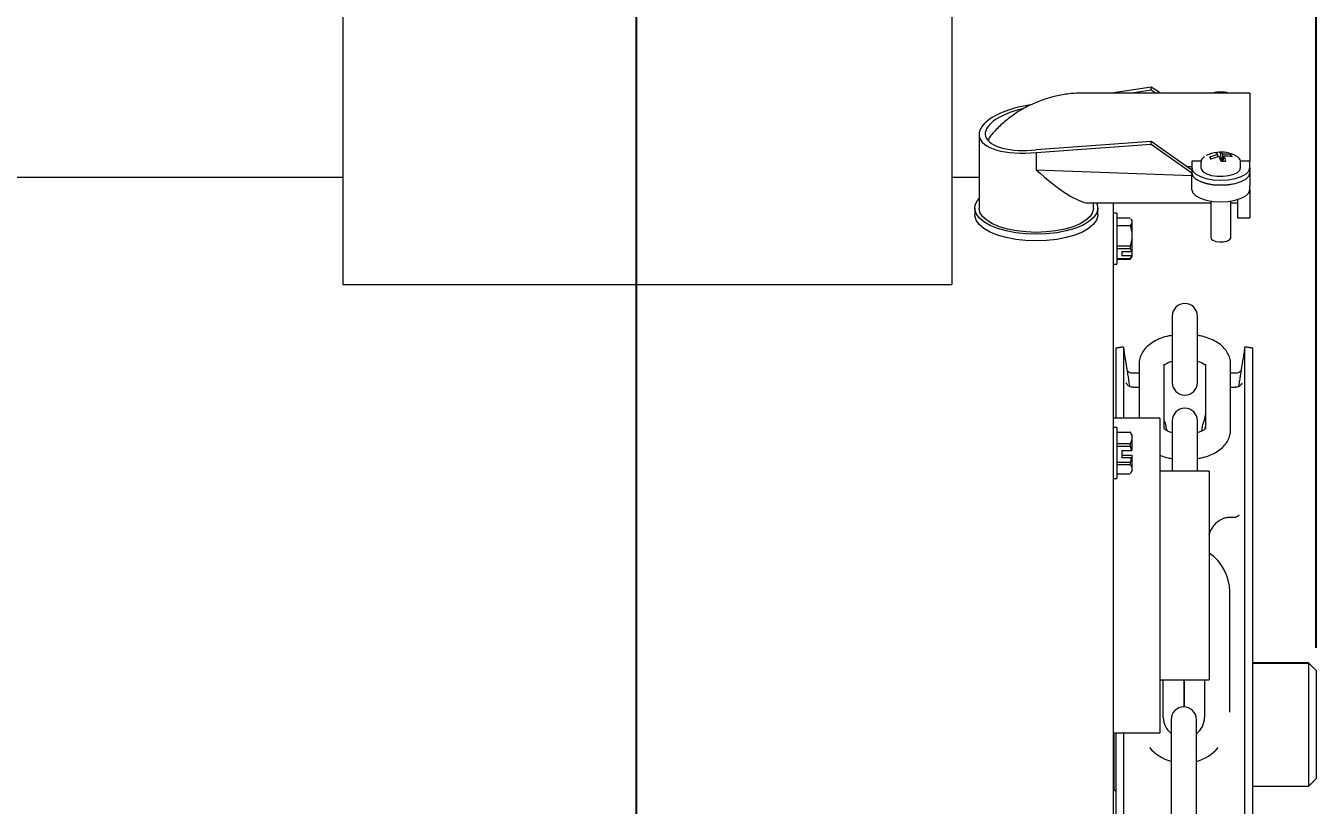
# Model space of a CAD drawing. Extents: x 2.5 to 18.9, y 8.1 to 42.4.
# Drawn here: x 8.35 to 18.83, y 29.69 to 36.02 of the extents above; entities that cross this region are included whole.
import ezdxf

# ---------------------------------------------------------------- set-up
doc = ezdxf.new("R2010")
doc.units = 0
doc.header["$LTSCALE"] = 0.5
doc.header["$MEASUREMENT"] = 0
doc.layers.get('Defpoints').update_dxf_attribs({"linetype": 'CONTINUOUS'})
doc.layers.add('DIM', color=1, linetype='CONTINUOUS')
doc.layers.add('OBJ', color=3, linetype='CONTINUOUS')
doc.styles.add('ROMANS', font='romans.shx', dxfattribs={"width": 0.9, "height": 0.375})
doc.dimstyles.new('GENIE', dxfattribs={"dimscale": 2, "dimtxt": 0.25, "dimasz": 0.156, "dimexe": 0.095, "dimexo": 0.0925, "dimgap": 0.095, "dimtad": 0, "dimtih": 1, "dimtoh": 1, "dimdec": 5, "dimzin": 4, "dimdsep": 46, "dimlunit": 5, "dimtxsty": 'ROMANS', "dimcen": 0.09, "dimadec": 0, "dimazin": 0, "dimtfac": 1, "dimtdec": 5, "dimtofl": 0, "dimtmove": 0, "dimatfit": 3, "dimfxl": 0, "dimfrac": 2, "dimtolj": 1, "dimtzin": 4, "dimarcsym": 0})
doc.dimstyles.new('GENIE1', dxfattribs={"dimscale": 2, "dimtxt": 0.25, "dimasz": 0.156, "dimexe": 0.095, "dimexo": 0.0925, "dimgap": 0.095, "dimtad": 0, "dimtih": 1, "dimtoh": 1, "dimdec": 5, "dimlfac": 1.333333, "dimzin": 4, "dimdsep": 46, "dimlunit": 5, "dimtxsty": 'ROMANS', "dimcen": 0.09, "dimadec": 0, "dimazin": 0, "dimtfac": 1, "dimtdec": 5, "dimtofl": 0, "dimtmove": 0, "dimatfit": 3, "dimfxl": 0, "dimfrac": 2, "dimtolj": 1, "dimtzin": 4, "dimarcsym": 0})

# ---------------------------------------------------------------- blocks, each defined once
blk = doc.blocks.new('*D31')
at = {"layer": 'Defpoints', "color": 0}
for p in [(13.309, 38.369), (18.834, 30.782), (13.309, 24.232)]:
    blk.add_point(p, dxfattribs=at)
at = {"layer": 'DIM', "color": 0, "lineweight": -2}
for p, q in [((13.309, 24.417), (13.309, 38.559)), ((18.834, 30.967), (18.834, 38.559)), ((13.621, 38.369), (14.034, 38.369)), ((18.522, 38.369), (18.11, 38.369))]:
    blk.add_line(p, q, dxfattribs=at)
at = {"layer": 'DIM', "color": 0}
for points in [[(13.621, 38.421), (13.621, 38.317), (13.309, 38.369)], [(18.522, 38.421), (18.522, 38.317), (18.834, 38.369)]]:
    blk.add_solid(points, dxfattribs=at)
at = {"layer": 'DIM', "color": 0, "insert": (16.072, 38.369), "char_height": 0.375, "attachment_point": 5, "style": 'ROMANS'}
blk.add_mtext('\\A1;5 1/2\\PEND OF\\POUTPUT SHAFT', dxfattribs=at)
blk = doc.blocks.new('*D32')
at = {"layer": 'Defpoints', "color": 0}
for p in [(18.834, 39.767), (18.834, 30.782), (2.841, 29.905)]:
    blk.add_point(p, dxfattribs=at)
at = {"layer": 'DIM', "color": 0, "lineweight": -2}
for p, q in [((2.841, 30.09), (2.841, 39.957)), ((18.834, 30.967), (18.834, 39.957)), ((3.153, 39.767), (8.269, 39.767)), ((18.522, 39.767), (13.406, 39.767))]:
    blk.add_line(p, q, dxfattribs=at)
at = {"layer": 'DIM', "color": 0}
for points in [[(3.153, 39.819), (3.153, 39.715), (2.841, 39.767)], [(18.522, 39.819), (18.522, 39.715), (18.834, 39.767)]]:
    blk.add_solid(points, dxfattribs=at)
at = {"layer": 'DIM', "color": 0, "insert": (10.838, 39.767), "char_height": 0.375, "attachment_point": 5, "style": 'ROMANS'}
blk.add_mtext('\\A1;16\\POPERATOR OUTPUT\\PSHAFT LENGTH', dxfattribs=at)
blk = doc.blocks.new('*D34')
at = {"layer": 'Defpoints', "color": 0}
for p in [(2.521, 41.261), (18.834, 30.782), (2.521, 30.72)]:
    blk.add_point(p, dxfattribs=at)
at = {"layer": 'DIM', "color": 0, "lineweight": -2}
for p, q in [((2.521, 30.905), (2.521, 41.451)), ((18.834, 30.967), (18.834, 41.451)), ((2.833, 41.261), (7.217, 41.261)), ((18.522, 41.261), (14.138, 41.261))]:
    blk.add_line(p, q, dxfattribs=at)
at = {"layer": 'DIM', "color": 0}
for points in [[(2.833, 41.313), (2.833, 41.209), (2.521, 41.261)], [(18.522, 41.313), (18.522, 41.209), (18.834, 41.261)]]:
    blk.add_solid(points, dxfattribs=at)
at = {"layer": 'DIM', "color": 0, "insert": (10.678, 41.261), "char_height": 0.375, "attachment_point": 5, "style": 'ROMANS'}
blk.add_mtext('\\A1;21 3/4 OVERALL LENGTH', dxfattribs=at)

msp = doc.modelspace()

# ---------------------------------------------------------------- linework, layer by layer
at = {"layer": 'OBJ', "linetype": 'Continuous', "lineweight": 15}
for p, q in [((10.9213115, 36.3653697), (10.9213115, 34.9427523)), ((15.8713082, 36.3653697), (15.8713082, 34.9427523)), ((17.4938077, 35.5237427), (17.1714545, 35.4766785)), ((17.3161765, 35.4766785), (17.4938077, 35.5026136)), ((17.4938077, 35.5026136), (17.4938077, 35.5237427)), ((17.5678019, 35.4766785), (17.4938077, 35.5237427)), ((17.4938077, 35.5026136), (17.5345829, 35.4766785)), ((18.0485439, 35.4834462), (18.0486002, 35.4766785)), ((18.29381, 35.4766785), (18.29381, 34.9215011)), ((17.4938077, 35.0831189), (16.5588079, 35.0153198)), ((16.5588079, 34.9941906), (17.4938077, 35.0619898)), ((17.4938077, 35.0619898), (17.4938077, 35.0831189)), ((17.8238109, 34.8489524), (17.4938077, 35.0831189)), ((17.4938077, 35.0619898), (17.8238109, 34.8278139)), ((10.9213115, 34.9427523), (10.9213115, 33.9200398)), ((15.8713082, 34.9427523), (15.8713082, 33.9200398)), ((16.5588079, 34.9941906), (16.5588079, 34.8516464)), ((17.9668808, 34.9542414), (17.9800924, 34.9401335)), ((18.0359612, 34.957874), (18.0338352, 34.9761778)), ((18.0536126, 34.9952889), (18.0605728, 34.9259879)), ((18.0731367, 34.980674), (18.0690629, 34.9183191)), ((18.0782993, 34.9195206), (18.0837857, 34.9640692)), ((18.1407856, 34.9741597), (18.1318731, 34.9619478)), ((16.5588079, 34.8516464), (17.8238109, 34.8051641)), ((17.8238109, 34.877159), (17.7840588, 34.877159)), ((17.8238109, 34.9215011), (17.8238109, 34.8673313)), ((17.8988987, 34.9215011), (17.8238109, 34.9215011)), ((17.8238109, 34.8673313), (17.8238109, 34.8265467)), ((17.8238109, 34.6908171), (17.8238109, 34.8265467)), ((18.29381, 34.9215011), (18.2191305, 34.9215011)), ((18.2936879, 34.8235899), (18.2936879, 34.8009308)), ((18.2936879, 34.8235899), (18.29381, 34.8235899)), ((18.29381, 34.8673313), (18.29381, 34.9215011)), ((18.29381, 34.8673313), (18.29381, 34.8265467)), ((18.29381, 34.8235899), (18.29381, 34.8265467)), ((18.29381, 34.8235899), (18.29381, 34.8009308)), ((18.29381, 34.8009308), (18.29381, 34.7194742)), ((18.29381, 34.6908171), (18.29381, 34.7194742)), ((18.29381, 34.6933514), (18.29381, 34.4631649)), ((17.1838072, 34.5831626), (17.1838072, 28.3193481)), ((18.1938103, 34.6095201), (18.1938103, 34.4631649)), ((17.214811, 34.5005515), (17.214811, 34.0865574)), ((17.214811, 34.4618038), (17.3232633, 34.4618038)), ((17.3348088, 34.4435564), (17.3348088, 34.4409281)), ((17.3348088, 34.4409281), (17.3348088, 34.41963)), ((17.3348088, 34.41963), (17.3348088, 34.3430639)), ((17.214811, 34.3987543), (17.3232633, 34.3987543)), ((17.3348088, 34.3430639), (17.3348088, 34.2862095)), ((17.3232633, 34.2305096), (17.214811, 34.2305096)), ((17.214811, 34.2122622), (17.3232633, 34.2122622)), ((17.3232633, 34.2305096), (17.3232633, 34.2122622)), ((17.3348088, 34.2862095), (17.3348088, 34.1966711)), ((17.3348088, 34.1966711), (17.3348088, 34.1595379)), ((17.3232633, 34.1293695), (17.214811, 34.1293695)), ((17.214811, 34.1253051), (17.3232633, 34.1253051)), ((17.2548071, 34.1893871), (17.3295523, 34.1893871)), ((17.2548071, 34.1893871), (17.2548071, 34.1522539)), ((17.3295523, 34.1522539), (17.2548071, 34.1522539)), ((17.3232633, 34.1293695), (17.3232633, 34.1253051)), ((17.3348088, 34.1595379), (17.3348088, 34.1435526)), ((10.9213115, 33.9200398), (15.8713082, 33.9200398)), ((17.6640095, 33.6634489), (17.6640095, 33.1234496)), ((17.8690072, 33.1234496), (17.8690072, 33.6634489)), ((17.2048096, 33.4023336), (17.2048096, 32.834353)), ((17.269009, 33.4124993), (17.269009, 32.834353)), ((18.254011, 27.5224997), (18.254011, 33.4124993)), ((18.3182103, 27.978081), (18.3182103, 33.4023336)), ((17.5638079, 32.834353), (17.5638079, 30.2743476)), ((17.9314513, 32.8316403), (17.9340091, 32.8364368)), ((17.214811, 32.7583406), (17.214811, 32.3443371)), ((17.6640095, 32.8119379), (17.6640095, 32.7028848)), ((17.8690072, 32.7028848), (17.8690072, 32.8119379)), ((17.214811, 32.7208976), (17.3232633, 32.7208976)), ((17.3232633, 32.6254927), (17.214811, 32.6254927)), ((17.3232633, 32.6254927), (17.3232633, 32.6068697)), ((17.3348088, 32.7013361), (17.3348088, 32.6893119)), ((17.3348088, 32.6893119), (17.3348088, 32.6570784)), ((17.3348088, 32.6570784), (17.3348088, 32.5706564)), ((17.214811, 32.6068697), (17.3232633, 32.6068697)), ((17.2548071, 32.56999), (17.3295523, 32.56999)), ((17.2548071, 32.56999), (17.2548071, 32.5101413)), ((17.2548071, 32.5326878), (17.3295523, 32.5326878)), ((17.3348088, 32.5320213), (17.3348088, 32.5108171)), ((17.3232633, 32.4732615), (17.214811, 32.4732615)), ((17.214811, 32.4559433), (17.3232633, 32.4559433)), ((17.3295523, 32.5101413), (17.2548071, 32.5101413)), ((17.3232633, 32.4732615), (17.3232633, 32.4559433)), ((17.3348088, 32.5108171), (17.3348088, 32.431388)), ((17.3348088, 32.431388), (17.3348088, 32.4063259)), ((17.214811, 32.3817801), (17.3232633, 32.3817801)), ((17.3348088, 32.4063259), (17.3348088, 32.4013417)), ((17.9638114, 32.401351), (17.9638114, 30.7073495)), ((18.7743079, 29.8430024), (18.7743079, 30.8419997)), ((18.8343115, 30.7820008), (18.8343115, 29.9030012)), ((17.7615076, 30.486282), (17.7615076, 30.7073495)), ((17.7615076, 30.7073495), (17.7615076, 30.486282)), ((17.6551579, 30.3838512), (17.6551579, 30.1138515)), ((17.8601604, 30.1138515), (17.8601604, 30.3838512)), ((17.1915089, 29.813904), (17.1915089, 30.2743476)), ((17.2048096, 30.2743476), (17.2048096, 29.0221432)), ((17.269009, 30.2743476), (17.269009, 28.9832265))]:
    msp.add_line(p, q, dxfattribs=at)
at = {"layer": 'OBJ'}
msp.add_line((18.7743079, 30.8419997), (18.3182103, 30.8419997), dxfattribs=at)
at = {"layer": 'OBJ', "linetype": 'Continuous', "lineweight": 15, "flags": 128}
for points in [[(17.8238109, 34.8673313), (17.8318177, 34.8416309), (17.8552934, 34.8176764), (17.8926379, 34.7971105), (17.9413072, 34.7813223), (17.9979879, 34.7714007), (18.0588081, 34.7680215), (18.119633, 34.7714007), (18.176309, 34.7813223), (18.2249783, 34.7971105), (18.2623275, 34.8176764), (18.2858032, 34.8416309), (18.29381, 34.8673313)], [(18.2936879, 34.8235899), (18.2839259, 34.798265), (18.2591266, 34.7748362), (18.2209562, 34.754871), (18.1719537, 34.7397117), (18.115395, 34.730372), (18.0550582, 34.7274622), (17.9949748, 34.7311793), (17.9391529, 34.7412886), (17.891319, 34.7570956), (17.8546692, 34.7775583), (17.8316581, 34.8013156), (17.8238109, 34.8267626)], [(17.8238109, 34.8265467), (17.8318177, 34.8008463), (17.8552934, 34.7768918), (17.8926379, 34.7563259), (17.9413072, 34.7405377), (17.9979879, 34.7306161), (18.0588081, 34.7272369), (18.119633, 34.7306161), (18.176309, 34.7405377), (18.2249783, 34.7563259), (18.2623275, 34.7768918), (18.2858032, 34.8008463), (18.29381, 34.8265467)], [(17.8978099, 34.8673313), (17.9007009, 34.8544999), (17.9166768, 34.8353701), (17.9452824, 34.8190844), (17.9839785, 34.8070884), (18.0293202, 34.8004427), (18.0772808, 34.7997387), (18.1236035, 34.8050421), (18.1641675, 34.8158836), (18.1953684, 34.8312963), (18.2144372, 34.8499099), (18.219811, 34.8673313)], [(16.5588079, 34.3293219), (16.4743101, 34.3323632), (16.3922388, 34.3413931), (16.3149639, 34.3561581), (16.2447008, 34.3762266), (16.1834723, 34.4010259), (16.133043, 34.4298426), (16.0948632, 34.4618414), (16.0700311, 34.4961117), (16.05926, 34.531668), (16.0628597, 34.5674777), (16.0807271, 34.6025083), (16.0938072, 34.6183059)], [(17.8238109, 34.6908171), (17.8318177, 34.6651073), (17.8552934, 34.6411622), (17.8926379, 34.6205869), (17.9413072, 34.604808), (17.9979879, 34.5948865), (18.0588081, 34.5914979), (18.119633, 34.5948865), (18.176309, 34.604808), (18.2249783, 34.6205869), (18.2623275, 34.6411622), (18.2858032, 34.6651073), (18.29381, 34.6908171)], [(16.5588079, 34.3441152), (16.4780648, 34.3471001), (16.3997715, 34.3559704), (16.3263076, 34.3704445), (16.2599118, 34.3900905), (16.2025974, 34.4143172), (16.1561058, 34.4423737), (16.1218543, 34.4734244), (16.1008753, 34.506512), (16.0938072, 34.5406321)], [(17.0485751, 34.5831626), (17.0547608, 34.5674777), (17.0583606, 34.531668), (17.0475848, 34.4961117), (17.0227527, 34.4618414), (16.9845728, 34.4298426), (16.9341435, 34.4010259), (16.8729197, 34.3762266), (16.8026566, 34.3561581), (16.7253771, 34.3413931), (16.6433104, 34.3323632), (16.5588079, 34.3293219)], [(17.0238086, 34.5406321), (17.0167453, 34.506512), (16.9957663, 34.4734244), (16.9615101, 34.4423737), (16.9150184, 34.4143172), (16.8577041, 34.3900905), (16.7913083, 34.3704445), (16.7178491, 34.3559704), (16.6395558, 34.3471001), (16.5588079, 34.3441152)], [(16.5588079, 34.2749456), (16.4743101, 34.2779869), (16.3922388, 34.2870167), (16.3149639, 34.3017818), (16.2447008, 34.3218502), (16.1834723, 34.3466495), (16.133043, 34.3754663), (16.0948632, 34.407465), (16.0700311, 34.4417354), (16.05926, 34.4772823), (16.0588094, 34.4862558)], [(17.0588111, 34.4862558), (17.0583606, 34.4772823), (17.0475848, 34.4417354), (17.0227527, 34.407465), (16.9845728, 34.3754663), (16.9341435, 34.3466495), (16.8729197, 34.3218502), (16.8026566, 34.3017818), (16.7253771, 34.2870167), (16.6433104, 34.2779869), (16.5588079, 34.2749456)], [(17.9768071, 34.3008901), (17.9796653, 34.291832), (17.9938954, 34.279714), (18.0180094, 34.2708343), (18.0483327, 34.2665165), (18.0802517, 34.2674458), (18.1089089, 34.2734532), (18.1299394, 34.283647), (18.1401379, 34.296469), (18.1408091, 34.3008901)]]:
    msp.add_lwpolyline(points, dxfattribs=at)
at = {"layer": 'OBJ', "linetype": 'Continuous', "lineweight": 15}
for centre, radius, start, end in [((18.0588094, 35.2220797), 0.2624, 75.99461803, 104.00538197), ((18.0601249, 35.4700638), 0.0176977, 130.87245235, 158.05219207), ((18.0570819, 35.2283601), 0.255229, 83.3996712, 91.91703787), ((18.1067115, 35.4696766), 0.0236885, 148.94269644, 162.80765039), ((18.0588094, 34.7337443), 0.2624, 96.53229734, 117.03108514), ((18.0860985, 34.7035121), 0.2776293, 100.85059682, 115.43032008), ((18.2737559, 35.1399577), 0.358696, 211.18170932, 214.12752448), ((18.1000508, 34.659044), 0.3056136, 100.47577054, 113.77772175), ((18.062541, 34.7548489), 0.2406057, 92.12660166, 100.93778205), ((17.9989375, 34.9535876), 0.0415712, 32.91604736, 64.41845088), ((18.0588094, 34.7337443), 0.2624, 62.96891486, 96.53229734), ((17.7313094, 34.7884093), 0.3568925, 21.22006789, 28.65720879), ((18.0412724, 34.958455), 0.0388461, 34.88813228, 71.47792251), ((18.0832511, 34.7311943), 0.2496846, 76.67768102, 92.32161273), ((18.0962106, 34.7020448), 0.2623188, 78.00321157, 92.71486138), ((17.8625704, 34.8508562), 0.2485023, 16.58598464, 27.10234714), ((18.0930608, 34.9326234), 0.0632686, 24.27517678, 41.03405701), ((18.1448784, 34.3737033), 0.5498638, 94.6048891, 98.45783969), ((17.7665094, 33.663446), 0.1025, 0, 180), ((17.7665094, 33.123446), 0.1025, 180, 0), ((17.7665094, 32.8119368), 0.1025, 0, 180), ((17.7588539, 31.4252422), 0.3725, 0, 56.61815686), ((17.7576593, 30.3838522), 0.1025, 0, 180), ((17.7588539, 30.4012422), 0.1675, 180, 231.75161155), ((17.7588539, 30.4012422), 0.1675, 307.21507995, 0), ((17.7588539, 30.4012422), 0.3725, 221.27779718, 253.37007447), ((17.7588539, 30.4012422), 0.3725, 285.7809897, 318.72220282)]:
    msp.add_arc(centre, radius, start, end, dxfattribs=at)
for centre, major_axis, ratio, start_param, end_param in [((16.5588094, 35.1907081), (0.4642921, 0.0615696), 0.4165822636, 1.6134817402, 4.6572022468), ((16.5588094, 35.1907081), (0.4143682, 0.0549492), 0.4165822636, 1.784086226, 4.6572022468), ((16.5588094, 35.0481659), (0.4539776, -0.4539776), 0.2216946626, 4.9305551369, 6.0650191507)]:
    msp.add_ellipse(centre, major_axis=major_axis, ratio=ratio, start_param=start_param, end_param=end_param, dxfattribs=at)
for points, knots in [([(16.9438117, 35.4766785), (16.9184646, 35.4761176), (16.856225, 35.4747403), (16.7577265, 35.4613861), (16.6500774, 35.4352663), (16.5461285, 35.3972755), (16.4473679, 35.3481062), (16.3550901, 35.2884064), (16.2709288, 35.2187452), (16.215295, 35.1617968), (16.1881998, 35.1284054), (16.1838384, 35.1230305)], [0, 0, 0, 0, 0.087265742, 0.2142799359, 0.3414712056, 0.468714839, 0.5958932277, 0.7228732755, 0.8495441436, 0.975782001, 1, 1, 1, 1]), ([(16.1837868, 35.1230681), (16.1835663, 35.122868), (16.1735935, 35.1138199), (16.1726488, 35.1035561), (16.171725, 35.0935192)], [0, 0, 0, 0, 0.0221093264, 1, 1, 1, 1]), ([(17.9253688, 34.9584279), (17.9183071, 34.9526352), (17.9049849, 34.9417072), (17.8966393, 34.92479), (17.8985508, 34.916022), (17.8989034, 34.9144049)], [0, 0, 0, 0, 0.4791527105, 0.9039373701, 1, 1, 1, 1]), ([(18.2185532, 34.9148555), (18.2188933, 34.9172376), (18.2202994, 34.9270876), (18.2106276, 34.9436264), (18.1914613, 34.9609223), (18.169578, 34.9729908), (18.1520215, 34.9775081), (18.1471591, 34.9787591)], [0, 0, 0, 0, 0.0810036459, 0.3349367728, 0.5949909181, 0.8878287188, 1, 1, 1, 1]), ([(17.3232633, 34.3987543), (17.3242212, 34.3954092), (17.3294461, 34.377162), (17.332398, 34.3583925), (17.3348088, 34.3430639)], [0, 0, 0, 0, 0.18332431739, 1, 1, 1, 1]), ([(17.3232633, 34.2122622), (17.3256532, 34.2049623), (17.3281393, 34.1973687), (17.3294997, 34.1896844), (17.3295523, 34.1893871)], [0, 0, 0, 0, 0.96131231281, 1, 1, 1, 1]), ([(17.3295523, 34.1893871), (17.3305429, 34.1907569), (17.3322966, 34.1931817), (17.3340471, 34.1956131), (17.3348088, 34.1966711)], [0, 0, 0, 0, 0.5648830818, 1, 1, 1, 1]), ([(17.3295523, 34.1522539), (17.3282389, 34.1462489), (17.3265605, 34.1385757), (17.3238521, 34.1310135), (17.3232633, 34.1293695)], [0, 0, 0, 0, 0.78259961704, 1, 1, 1, 1]), ([(17.3232633, 34.1253051), (17.3236079, 34.1257457), (17.3260958, 34.1289271), (17.3275467, 34.1322003), (17.3287967, 34.1350202)], [0, 0, 0, 0, 0.1384870603, 1, 1, 1, 1]), ([(17.3348088, 34.1595379), (17.3340467, 34.1584837), (17.3322932, 34.156058), (17.3305423, 34.1536279), (17.3295523, 34.1522539)], [0, 0, 0, 0, 0.4345669876, 1, 1, 1, 1]), ([(17.6640095, 33.5061771), (17.6545818, 33.504766), (17.6228294, 33.5000136), (17.5724336, 33.4839554), (17.5167247, 33.4587438), (17.470566, 33.4269702), (17.4349496, 33.3907704), (17.4099676, 33.350453), (17.3961711, 33.3103072), (17.3946599, 33.2839371), (17.3940098, 33.2725926)], [0, 0, 0, 0, 0.0650114264, 0.2189585119, 0.3767502609, 0.522564193, 0.6590546511, 0.7862813143, 0.908057866, 1, 1, 1, 1]), ([(18.1390115, 33.2725926), (18.1382141, 33.2851689), (18.1364475, 33.31303), (18.1213363, 33.353925), (18.096062, 33.3930605), (18.0613218, 33.4277347), (18.0171302, 33.458096), (17.9634186, 33.4828567), (17.9130363, 33.4992832), (17.8799357, 33.5044448), (17.8690072, 33.506149)], [0, 0, 0, 0, 0.101898849, 0.2257438344, 0.3501395924, 0.4807972356, 0.6214171569, 0.7712089062, 0.924462504, 1, 1, 1, 1]), ([(17.6001668, 33.2657498), (17.6038682, 33.2688761), (17.6113184, 33.2751688), (17.6340558, 33.2875739), (17.6545691, 33.2939055), (17.6640095, 33.2968193)], [0, 0, 0, 0, 0.3476740649, 0.6997965784, 1, 1, 1, 1]), ([(17.8690072, 33.296472), (17.8751538, 33.2948282), (17.8938779, 33.2898209), (17.9163122, 33.2783325), (17.9328663, 33.2670194), (17.9367537, 33.2607059), (17.9361682, 33.2621939), (17.9361023, 33.2623613)], [0, 0, 0, 0, 0.1388460772, 0.422956383, 0.6962504997, 0.9658400694, 1, 1, 1, 1]), ([(17.344782, 33.1996309), (17.3394768, 33.1995936), (17.3280763, 33.1995133), (17.3131795, 33.2065451), (17.3034357, 33.2133889), (17.3001964, 33.2173752), (17.2998485, 33.2178033)], [0, 0, 0, 0, 0.3099801453, 0.6661268257, 0.9641425342, 1, 1, 1, 1]), ([(18.2232231, 33.2181318), (18.2195722, 33.2146487), (18.2111413, 33.206605), (18.1949806, 33.1994403), (18.1832547, 33.1995753), (18.1784257, 33.1996309)], [0, 0, 0, 0, 0.3099746063, 0.7158302934, 1, 1, 1, 1]), ([(17.3460351, 33.0846549), (17.3417181, 33.0844027), (17.3310723, 33.0837807), (17.3162104, 33.0902385), (17.3038275, 33.0992417), (17.2964014, 33.108073), (17.2927235, 33.1142312), (17.2911683, 33.1176589), (17.2910811, 33.1179153), (17.2910346, 33.1180523)], [0, 0, 0, 0, 0.1391963646, 0.3432584485, 0.5128846737, 0.6544413598, 0.7678905166, 0.8759948087, 1, 1, 1, 1]), ([(18.2319619, 33.1180054), (18.2318756, 33.1177135), (18.2317313, 33.1172258), (18.2287642, 33.1113866), (18.2222952, 33.1023382), (18.2097718, 33.0916815), (18.1933703, 33.0840461), (18.18166, 33.0843203), (18.1769896, 33.0844297)], [0, 0, 0, 0, 0.1759061541, 0.2939264819, 0.4271244255, 0.6223195917, 0.8493686908, 1, 1, 1, 1]), ([(17.9324509, 32.8311803), (17.9293637, 32.8256429), (17.9193256, 32.8076387), (17.9095206, 32.7811632), (17.9074611, 32.7589901), (17.9070415, 32.7544734)], [0, 0, 0, 0, 0.2612787841, 0.8495216098, 1, 1, 1, 1]), ([(17.9340091, 32.868689), (17.9325235, 32.8608099), (17.9288261, 32.8412007), (17.9246711, 32.8212805), (17.9215598, 32.8077564), (17.9212748, 32.8067085), (17.921173, 32.8063341)], [0, 0, 0, 0, 0.2268335432, 0.5645308667, 0.8444141352, 1, 1, 1, 1]), ([(17.6640095, 32.7150311), (17.6578629, 32.7166748), (17.6391392, 32.7216822), (17.6167011, 32.7331702), (17.6001634, 32.7444842), (17.5962511, 32.7507969), (17.5968515, 32.7493091), (17.596919, 32.7491418)], [0, 0, 0, 0, 0.138845975, 0.4229560718, 0.6962387655, 0.9658317532, 1, 1, 1, 1]), ([(17.6158705, 32.7543513), (17.615426, 32.7592175), (17.6133745, 32.781674), (17.6061409, 32.8023656), (17.5991313, 32.8152861), (17.5990075, 32.8155142)], [0, 0, 0, 0, 0.2136873296, 0.986120894, 1, 1, 1, 1]), ([(17.9362947, 32.7496393), (17.9357871, 32.7487993), (17.9347545, 32.7470904), (17.9211391, 32.7359369), (17.8990775, 32.7240121), (17.8784843, 32.7176237), (17.8690072, 32.7146837)], [0, 0, 0, 0, 0.2515644837, 0.511776102, 0.7753170971, 1, 1, 1, 1]), ([(17.8707719, 32.5056169), (17.8796054, 32.5069449), (17.9107566, 32.5116279), (17.96058, 32.5275593), (18.0162941, 32.5527588), (18.0624558, 32.5845305), (18.0980651, 32.6207355), (18.1230571, 32.661048), (18.1368425, 32.7011964), (18.1383591, 32.7275661), (18.1390115, 32.7389105)], [0, 0, 0, 0, 0.06118381903, 0.21576283638, 0.37419166544, 0.52061203365, 0.65765442283, 0.78540861869, 0.90768164681, 1, 1, 1, 1]), ([(17.9340091, 32.7690976), (17.9331956, 32.7654112), (17.9307743, 32.7544394), (17.928184, 32.7450731), (17.927909, 32.744174), (17.9278093, 32.7438478)], [0, 0, 0, 0, 0.2438040347, 0.7256135424, 1, 1, 1, 1]), ([(17.3232633, 32.7208976), (17.3242212, 32.7190018), (17.3294486, 32.7086558), (17.332399, 32.6980083), (17.3348088, 32.6893119)], [0, 0, 0, 0, 0.1832437189, 1, 1, 1, 1]), ([(17.3232633, 32.6068697), (17.3256521, 32.5951042), (17.3281369, 32.582866), (17.3294997, 32.5704687), (17.3295523, 32.56999)], [0, 0, 0, 0, 0.9613789379, 1, 1, 1, 1]), ([(17.3295523, 32.56999), (17.3305426, 32.5701148), (17.3322949, 32.5703358), (17.3340469, 32.5705593), (17.3348088, 32.5706564)], [0, 0, 0, 0, 0.56515926932, 1, 1, 1, 1]), ([(17.3295523, 32.5326878), (17.3305425, 32.5325629), (17.3322943, 32.5323419), (17.3340469, 32.5321185), (17.3348088, 32.5320213)], [0, 0, 0, 0, 0.5652422963, 1, 1, 1, 1]), ([(17.5638079, 32.5327065), (17.565886, 32.5317133), (17.5863051, 32.5219531), (17.62015, 32.5123917), (17.6531238, 32.5071008), (17.6640095, 32.5053541)], [0, 0, 0, 0, 0.0705412323, 0.6931592182, 1, 1, 1, 1]), ([(17.3295523, 32.5101413), (17.3282391, 32.500459), (17.3265613, 32.488088), (17.3238521, 32.4759086), (17.3232633, 32.4732615)], [0, 0, 0, 0, 0.78265533107, 1, 1, 1, 1]), ([(17.3232633, 32.4559433), (17.3236043, 32.4554242), (17.3288837, 32.447388), (17.3319451, 32.439121), (17.3348088, 32.431388)], [0, 0, 0, 0, 0.0645915238, 1, 1, 1, 1]), ([(17.3348088, 32.5108171), (17.3340468, 32.5107205), (17.3322942, 32.5104982), (17.3305425, 32.5102702), (17.3295523, 32.5101413)], [0, 0, 0, 0, 0.4347335833, 1, 1, 1, 1]), ([(18.1360407, 32.0249407), (18.1290996, 32.0252243), (18.1104967, 32.0259844), (18.0815214, 32.0179889), (18.0511013, 32.0042133), (18.0243539, 31.9850055), (18.0019811, 31.9616147), (17.9875793, 31.9416787), (17.9822176, 31.9303399), (17.9811249, 31.9280292)], [0, 0, 0, 0, 0.1056214687, 0.2830795677, 0.4513907592, 0.6157902274, 0.7859437504, 0.9563773234, 1, 1, 1, 1]), ([(18.2088006, 32.0471774), (18.2070233, 32.0449488), (18.202995, 32.0398973), (18.1879812, 32.0302493), (18.173289, 32.0248154), (18.1654282, 32.026478), (18.1649748, 32.0265739)], [0, 0, 0, 0, 0.261540728, 0.5927983903, 0.9765123346, 1, 1, 1, 1]), ([(17.9638114, 31.8838795), (17.9641277, 31.885519), (17.9669045, 31.8999166), (17.9733071, 31.9149177), (17.980367, 31.9272707), (17.9808809, 31.92817)], [0, 0, 0, 0, 0.1064708827, 0.9349543473, 1, 1, 1, 1]), ([(17.977896, 31.9218153), (17.9743912, 31.9148748), (17.9688237, 31.9038497), (17.9651664, 31.8926753), (17.9638114, 31.8885352)], [0, 0, 0, 0, 0.6295074698, 1, 1, 1, 1])]:
    msp.add_open_spline(points, degree=3, knots=knots, dxfattribs=at)
for points in [[(18.29381, 35.4766785), (16.9438117, 35.4766785)], [(16.0938072, 35.1398982), (16.0938072, 34.5406321)], [(17.8978099, 34.9147616), (17.8978099, 34.8673313)], [(18.219811, 34.8673313), (18.219811, 34.9147616)], [(10.9213115, 34.7893478), (7.30881, 34.7893478)], [(16.0938072, 34.7893478), (15.8713082, 34.7893478)], [(18.2936879, 34.8009308), (18.29381, 34.7194742)], [(16.0588094, 34.5406321), (16.0588094, 34.4862558)], [(16.9802409, 34.5831626), (17.9768071, 34.5831626)], [(17.0238086, 34.5406321), (17.0238086, 34.5831626)], [(17.0588111, 34.4862558), (17.0588111, 34.5406321)], [(17.9768071, 34.59774), (17.9768071, 34.3008901)], [(18.1408091, 34.3008901), (18.1408091, 34.59774)], [(18.1408091, 34.5831626), (18.1938103, 34.5831626)], [(17.214811, 34.5005515), (17.1838072, 34.5005515)], [(17.3348088, 34.41963), (17.3232633, 34.3987543)], [(17.3287967, 34.4520887), (17.3348088, 34.4409281)], [(17.3348088, 34.4435564), (17.3296133, 34.4525581)], [(18.1938103, 34.4631649), (18.29381, 34.4631649)], [(17.3348088, 34.2862095), (17.3232633, 34.2305096)], [(17.3296133, 34.1345509), (17.3348088, 34.1435526)], [(17.1838072, 34.0865574), (17.214811, 34.0865574)], [(17.269009, 33.4124993), (17.2048096, 33.4023336)], [(17.3201564, 33.0895735), (17.269009, 33.4124993)], [(18.254011, 33.4124993), (18.2029199, 33.0899208)], [(18.3182103, 33.4023336), (18.254011, 33.4124993)], [(17.3940098, 33.2725926), (17.3940098, 32.834353)], [(17.5990075, 32.7497613), (17.5990075, 33.2725926)], [(17.9340091, 33.2725926), (17.9340091, 32.747058)], [(18.1390115, 32.7389105), (18.1390115, 33.2725926)], [(17.3869793, 33.198711), (17.344613, 33.198711)], [(17.3940098, 33.1981009), (17.3868619, 33.1976316)], [(18.1785336, 33.198711), (18.1390115, 33.198711)], [(17.3869793, 33.0834628), (17.3460304, 33.0834628)], [(17.3940098, 33.0828621), (17.3870262, 33.0824022)], [(18.1770647, 33.0834628), (18.1390115, 33.0834628)], [(17.5638079, 32.834353), (17.1838072, 32.834353)], [(17.214811, 32.7583406), (17.1838072, 32.7583406)], [(17.6206576, 32.7317861), (17.617025, 32.7547268)], [(17.9060466, 32.7550366), (17.9015316, 32.7265577)], [(17.3260511, 32.7149653), (17.3232633, 32.7208976)], [(17.3348088, 32.6570784), (17.3232633, 32.6254927)], [(17.3348088, 32.7013361), (17.3267176, 32.7153502)], [(17.6640095, 32.7028848), (17.6640095, 32.401351)], [(17.8690072, 32.401351), (17.8690072, 32.7028848)], [(17.1838072, 32.3443371), (17.214811, 32.3443371)], [(17.3348088, 32.4063259), (17.3260511, 32.3877124)], [(17.3267176, 32.3873275), (17.3348088, 32.4013417)], [(17.9638114, 32.401351), (17.5638079, 32.401351)], [(18.164543, 32.0263017), (18.136036, 32.0263017)], [(18.1313521, 30.4446854), (18.1313521, 31.4252429)], [(18.7743079, 30.8419997), (18.8343115, 30.7820008)], [(17.5638079, 30.7073495), (17.9638114, 30.7073495)], [(17.5913528, 30.4012444), (17.5913528, 30.7073495)], [(17.9263544, 30.7073495), (17.9263544, 30.4012444)], [(17.1838072, 30.2743476), (17.5638079, 30.2743476)], [(17.6551579, 30.1138515), (17.6551579, 29.0898531)], [(17.8601604, 29.0898531), (17.8601604, 30.1138515)], [(17.1838072, 29.9662995), (17.1915089, 29.9740012)], [(18.7743079, 29.8430024), (18.8343115, 29.9030012)], [(17.1915089, 29.813904), (17.2048096, 29.8006033)], [(18.3182103, 29.8430024), (18.7743079, 29.8430024)]]:
    msp.add_open_spline(points, degree=1, dxfattribs=at)

# ---------------------------------------------------------------- dimensions: what is measured, and where the dimension line sits
at = {"layer": 'DIM'}
dim = msp.add_linear_dim(base=(2.5208112, 41.2606732), p1=(18.8343115, 30.7820008), p2=(2.5208112, 30.7195004), text='<> OVERALL LENGTH', dimstyle='GENIE1', dxfattribs=at)
dim.commit()
dim.dimension.update_dxf_attribs({"geometry": '*D34', "text_midpoint": (10.6775613, 41.2606732)})
dim = msp.add_linear_dim(base=(18.8343115, 39.7665736), p1=(2.8408083, 29.9050006), p2=(18.8343115, 30.7820008), text='<>\\POPERATOR OUTPUT\\PSHAFT LENGTH', dimstyle='GENIE', dxfattribs=at)
dim.commit()
dim.dimension.update_dxf_attribs({"geometry": '*D32', "text_midpoint": (10.8375599, 39.7665736), "dimtype": 160})
dim = msp.add_linear_dim(base=(13.3093082, 38.3688011), p1=(18.8343115, 30.7820008), p2=(13.3093082, 24.2324735), text='<>\\PEND OF\\POUTPUT SHAFT', dimstyle='GENIE', override={"dimdec": 4}, dxfattribs=at)
dim.commit()
dim.dimension.update_dxf_attribs({"geometry": '*D31', "text_midpoint": (16.0718098, 38.3688011), "dimtype": 160})

doc.saveas('drawing.dxf')
